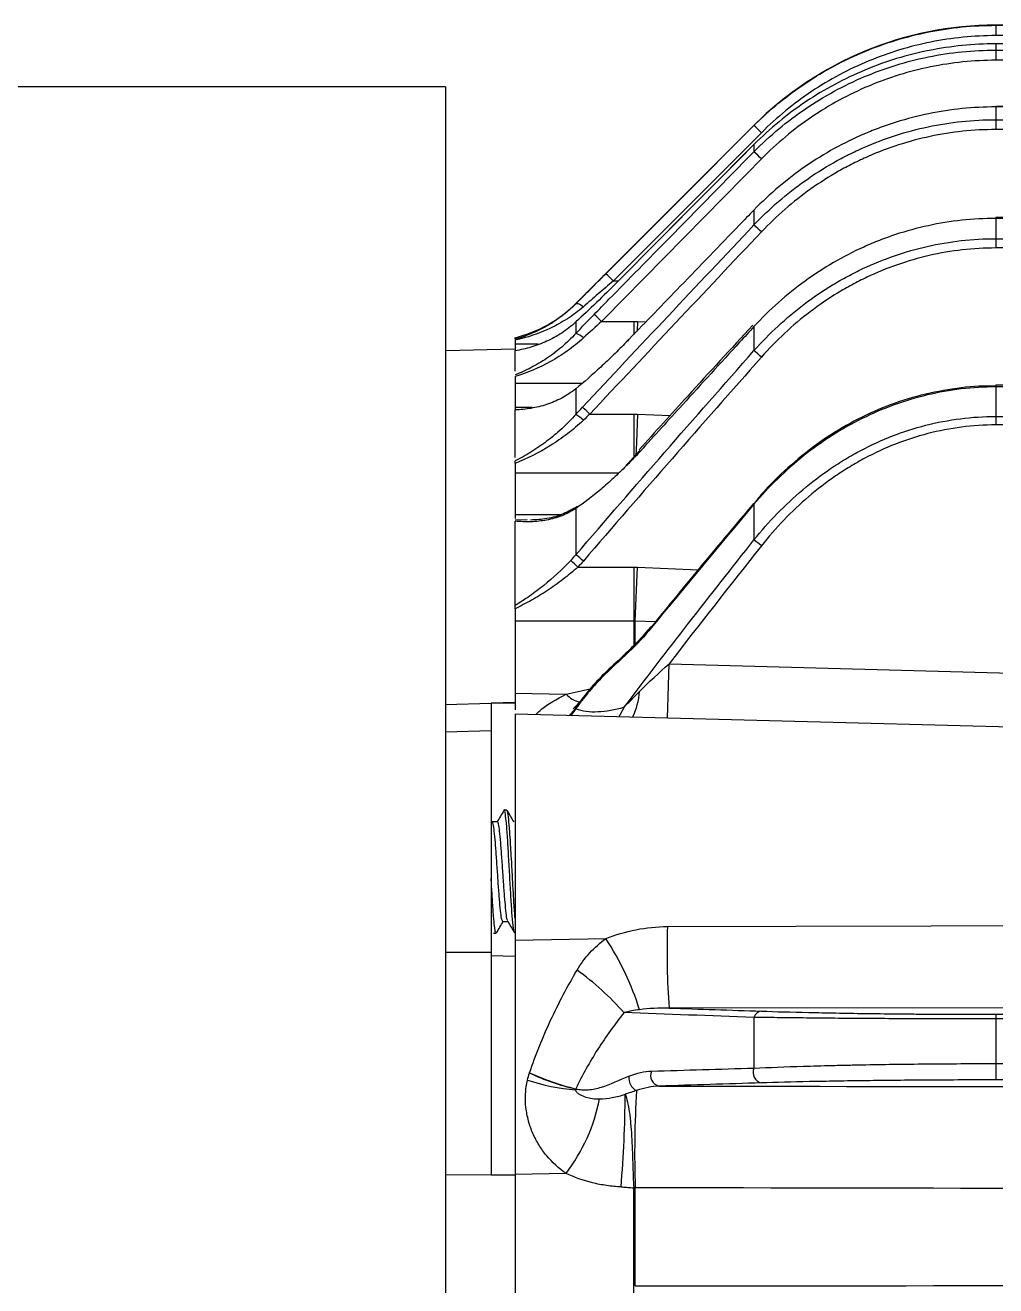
# Paper-space layout '_Top' of a CAD drawing. Header units: inches. Extents: x -10.2 to 13.8, y -10.2 to 6.6.
# Drawn here: x -7.277 to -4.438, y 2.943 to 6.63 of the extents above; entities that cross this region are included whole.
import ezdxf

# ---------------------------------------------------------------- set-up
doc = ezdxf.new("R2010")
doc.units = ezdxf.units.IN
doc.header["$MEASUREMENT"] = 0

psp = doc.layouts.new('_Top')

# ---------------------------------------------------------------- linework, layer by layer
at = {"color": 7, "linetype": 'Continuous', "lineweight": 25}
for p, q in [((4.4384, 6.63), (-4.4384, 6.63)), ((-4.4384, 6.63), (-4.4384, 6.5995)), ((-4.4384, 6.6297), (4.4384, 6.6297)), ((4.4384, 6.5995), (-4.4384, 6.5995)), ((4.4384, 6.5756), (-4.4384, 6.5756)), ((-4.4384, 6.5756), (-4.4384, 6.5274)), ((4.4384, 6.5754), (-4.4384, 6.5754)), ((-4.4384, 6.5572), (4.4384, 6.5572)), ((4.4384, 6.5274), (-4.4384, 6.5274)), ((-6.0475, 6.4497), (-8.36, 6.4497)), ((-6.0475, 6.4497), (-6.0475, -6.4497)), ((4.4384, 6.3922), (-4.4384, 6.3922)), ((-4.4384, 6.3922), (-4.4384, 6.3248)), ((4.4384, 6.391), (-4.4384, 6.391)), ((-4.4384, 6.3537), (4.4384, 6.3537)), ((-5.1455, 6.3371), (-5.6663, 5.8163)), ((-5.1236, 6.3156), (-5.5568, 5.8822)), ((4.4384, 6.3248), (-4.4384, 6.3248)), ((-5.1455, 6.2812), (-5.4249, 6.0002)), ((-5.1456, 6.2812), (-5.1455, 6.2811)), ((-5.1455, 6.2811), (-5.1455, 6.2599)), ((-5.1455, 6.0895), (-5.1455, 6.0457)), ((4.4384, 6.0675), (-4.4384, 6.0675)), ((-4.4384, 6.0675), (-4.4384, 5.9784)), ((4.4384, 6.0649), (-4.4384, 6.0649)), ((-5.4234, 6.0016), (-5.5446, 5.8796)), ((-4.4384, 6.0056), (4.4384, 6.0056)), ((4.4384, 5.9784), (-4.4384, 5.9784)), ((-5.6663, 5.762), (-5.6663, 5.7284)), ((-5.591, 5.7633), (-5.4972, 5.7633)), ((-5.844, 5.7116), (-5.844, 5.7161)), ((-5.1455, 5.7485), (-5.1455, 5.6782)), ((-5.844, 5.6826), (-6.0475, 5.6773)), ((-5.844, 5.7087), (-5.844, 5.6781)), ((-5.844, 5.6186), (-5.844, 5.678)), ((-5.5194, 5.7034), (-5.5191, 5.7028)), ((-5.511, 5.712), (-5.5106, 5.7115)), ((-5.844, 5.6021), (-5.844, 5.5064)), ((4.4384, 5.577), (-4.4384, 5.577)), ((-4.4384, 5.577), (-4.4384, 5.4608)), ((4.4384, 5.572), (-4.4384, 5.572)), ((-5.6663, 5.5668), (-5.6663, 5.4917)), ((-5.844, 5.3661), (-5.844, 5.5049)), ((-5.6253, 5.4925), (-5.4972, 5.4925)), ((-4.4384, 5.4857), (4.4384, 5.4857)), ((4.4384, 5.4608), (-4.4384, 5.4608)), ((-5.479, 5.386), (-5.5017, 5.3613)), ((-5.4787, 5.3857), (-5.4788, 5.3857)), ((-5.844, 5.3484), (-5.844, 5.1877)), ((-5.6663, 5.2167), (-5.6663, 5.0812)), ((-5.1415, 5.2355), (-5.146, 5.2299)), ((-5.1455, 5.2291), (-5.1455, 5.1244)), ((-5.844, 4.9329), (-5.844, 5.1794)), ((-5.6605, 5.0451), (-5.4972, 5.0451)), ((-5.4972, 5.0451), (-5.4972, 4.8178)), ((-5.4928, 4.8872), (-5.4862, 5.0449)), ((-5.844, 4.9235), (-5.844, 4.6278)), ((-5.4972, 4.8873), (-5.844, 4.8873)), ((-5.447, 4.8707), (-5.4629, 4.8525)), ((-5.3939, 4.762), (-4.237, 4.7307)), ((-6.0475, 4.6434), (-5.914, 4.6471)), ((-5.844, 4.6495), (-5.914, 4.6471)), ((-5.844, 4.6469), (-5.914, 4.6471)), ((-4.232, 4.5729), (-5.844, 4.6151)), ((-5.844, 4.6151), (-5.844, 3.9544)), ((-5.6663, 4.6314), (-5.6663, 4.6309)), ((-5.914, 4.5659), (-6.0475, 4.5624)), ((-5.914, 4.5659), (-5.914, 3.9189)), ((-5.8682, 4.3343), (-5.876, 4.3343)), ((-5.8953, 4.3004), (-5.9109, 4.3004)), ((-5.8799, 4.0081), (-5.8649, 4.0081)), ((-5.9073, 3.9743), (-5.8995, 3.9743)), ((-5.8448, 3.9743), (-5.844, 3.9743)), ((-5.844, 3.9544), (-5.579, 3.9585)), ((-6.0475, 3.9193), (-5.914, 3.9189)), ((-5.844, 3.9063), (-5.914, 3.9078)), ((-4.237, 3.7562), (-5.3939, 3.7554)), ((-5.1455, 3.7282), (-5.1455, 3.5798)), ((-4.4384, 3.7371), (-4.4384, 3.5452)), ((-4.4384, 3.7371), (4.4384, 3.7371)), ((4.4384, 3.7235), (-4.4384, 3.7235)), ((-4.4384, 3.593), (4.4384, 3.593)), ((4.4384, 3.5452), (-4.4384, 3.5452)), ((-5.6663, 3.5192), (-5.6663, 3.5184)), ((-5.914, 3.2674), (-6.0475, 3.2666)), ((-5.914, 3.2674), (-5.844, 3.2672)), ((-5.844, 3.2684), (-5.844, 2.8993)), ((-5.4972, 2.8511), (-5.4972, 3.2296)), ((-5.4928, 2.943), (-5.4928, 3.2296))]:
    psp.add_line(p, q, dxfattribs=at)
at = {"color": 8, "linetype": 'Continuous', "lineweight": 25}
for p, q in [((-5.1455, 6.3371), (-5.1455, 6.3367)), ((-5.5568, 5.8822), (-5.5421, 5.8822)), ((-5.6663, 5.8163), (-5.6663, 5.8154)), ((-5.4972, 5.7633), (-5.4972, 5.7246)), ((-5.4862, 5.7631), (-5.4872, 5.7351)), ((-5.4862, 5.7631), (-5.4617, 5.7622)), ((-5.7765, 5.6974), (-5.844, 5.6974)), ((-5.6488, 5.5823), (-5.844, 5.5823)), ((-5.844, 5.5128), (-5.7946, 5.5128)), ((-5.4972, 5.4925), (-5.4972, 5.3651)), ((-5.4862, 5.4923), (-5.3906, 5.4887)), ((-5.5411, 5.3203), (-5.844, 5.3203)), ((-5.844, 5.1989), (-5.7099, 5.1989)), ((-5.844, 5.1835), (-5.8087, 5.1847)), ((-5.4862, 5.0449), (-5.3088, 5.0375)), ((-5.4928, 4.8221), (-5.4928, 4.8872)), ((-5.4337, 4.8848), (-5.4928, 4.8872)), ((-5.3983, 4.6034), (-5.3939, 4.762)), ((-5.6951, 4.6735), (-5.6243, 4.6893))]:
    psp.add_line(p, q, dxfattribs=at)
at = {"color": 7, "linetype": 'Continuous', "lineweight": 25, "flags": 128}
for points in [[(-5.5787, 5.9033), (-5.5349, 5.9471), (-5.3596, 6.1225), (-5.1455, 6.3367)], [(-5.6663, 5.8154), (-5.6649, 5.8161), (-5.663, 5.8163), (-5.6607, 5.816), (-5.6579, 5.8151), (-5.6548, 5.8137), (-5.6515, 5.8117), (-5.648, 5.8093), (-5.6444, 5.8066)], [(-5.1464, 5.7496), (-5.1464, 5.7495), (-5.1455, 5.7485)], [(-5.5191, 5.3435), (-5.5194, 5.343), (-5.5191, 5.3412)], [(-5.844, 4.6759), (-5.7939, 4.6751), (-5.6951, 4.6735)], [(-5.3989, 3.9936), (-5.023, 3.9946), (-4.232, 3.9966)], [(-5.6951, 3.2719), (-5.7939, 3.2696), (-5.844, 3.2684)]]:
    psp.add_lwpolyline(points, dxfattribs=at)
at = {"color": 8, "linetype": 'Continuous', "lineweight": 25, "flags": 128}
for points in [[(-5.1455, 6.2811), (-5.1892, 6.2371), (-5.364, 6.0613), (-5.4234, 6.0016)], [(-5.4862, 5.4923), (-5.4872, 5.4646), (-5.4883, 5.4376), (-5.4893, 5.4118), (-5.4902, 5.3879), (-5.4908, 5.3715)], [(-5.4788, 5.3857), (-5.4787, 5.3856), (-5.4777, 5.3845)], [(-5.5096, 5.3531), (-5.5098, 5.3526), (-5.5094, 5.351)], [(-5.1473, 5.231), (-5.1471, 5.2306), (-5.1455, 5.2291)], [(-5.4469, 4.8705), (-5.4466, 4.8701), (-5.4449, 4.8685)], [(-5.5105, 4.8019), (-5.5108, 4.8017), (-5.5115, 4.7998), (-5.5112, 4.797)], [(-5.6672, 4.6318), (-5.6808, 4.6159), (-5.6856, 4.6109)], [(-5.6668, 4.6308), (-5.6798, 4.6144), (-5.683, 4.6109)], [(-5.6663, 4.6309), (-5.6793, 4.6144), (-5.6826, 4.6108)], [(-5.5256, 4.6351), (-5.5364, 4.6144), (-5.5412, 4.6071)]]:
    psp.add_lwpolyline(points, dxfattribs=at)
at = {"color": 7, "linetype": 'Continuous', "lineweight": 25}
for centre, radius, start, end in [((-4.4384, 5.63), 1, 90, 135), ((-5.4233, 6.0263), 0.4165, 43.9889, 48.1758), ((-5.4894, 5.8763), 0.5152, 44.7625, 48.1268), ((-5.5481, 5.5846), 0.6121, 46.0875, 48.8715), ((-5.8578, 5.5915), 0.4184, 43.9995, 48.1674), ((-5.935, 6.085), 0.38, 283.8555, 315), ((-5.9632, 5.3928), 0.5251, 44.8688, 48.1654), ((-5.6763, 5.6865), 0.043, 42.1752, 76.5959), ((-5.5925, 5.1356), 0.703, 48.1596, 50.515), ((-6.06, 5.0357), 0.6306, 46.4268, 49.1169), ((-5.7336, 5.3822), 0.1286, 46.044, 58.4264), ((-5.6549, 5.2128), 0.012, 124.9265, 161.1865), ((-5.6125, 4.4965), 0.7825, 51.332, 53.3595), ((-6.2069, 4.4806), 0.7856, 45.9319, 47.9976), ((-6.1223, 4.5139), 0.7279, 48.9593, 51.209), ((-5.675, 4.6122), 0.021, 65.613, 68.2412), ((-2.906, 3.9259), 2.4938, 178.4445, 183.922), ((-6.2527, 3.5119), 0.8083, 17.1761, 33.5427), ((-6.1471, 3.1932), 0.829, 41.4372, 54.2703), ((-5.1212, 3.7211), 0.0253, 95.3814, 163.6921), ((-5.1166, 3.5672), 0.0315, 156.4409, 257.1833), ((-5.6181, 4.121), 0.6067, 251.7756, 265.3609), ((-5.506, 4.1994), 0.6996, 244.9674, 256.7123), ((-5.505, 4.2024), 0.702, 244.9935, 256.7173), ((-5.4715, 3.5504), 0.0401, 171.7155, 244.386), ((-5.4161, 3.5579), 0.0316, 155.5428, 257.4691), ((-5.6325, 3.5034), 0.037, 156.0156, 159.6613), ((-9.2723, 3.5361), 3.7505, 355.3531, 359.497), ((-2.4532, 3.3296), 3.0413, 176.5195, 181.8841), ((-6.1114, 3.5897), 0.5238, 322.6434, 348.9833)]:
    psp.add_arc(centre, radius, start, end, dxfattribs=at)
at = {"color": 8, "linetype": 'Continuous', "lineweight": 25}
for centre, radius, start, end in [((-5.6304, 4.7365), 0.0903, 224.26, 253.9447), ((-5.6726, 4.6923), 0.1925, 333.3755, 356.664)]:
    psp.add_arc(centre, radius, start, end, dxfattribs=at)
at = {"color": 7, "linetype": 'Continuous', "lineweight": 25}
for points, knots in [([(-5.1455, 6.3367), (-5.0988, 6.3834), (-5.0484, 6.4247), (-4.9673, 6.479), (-4.9393, 6.4958), (-4.8815, 6.5267), (-4.8515, 6.5409), (-4.7608, 6.5785), (-4.6986, 6.5974), (-4.5705, 6.6231), (-4.5044, 6.6297), (-4.4384, 6.6297)], [0, 0, 0, 0, 0.25, 0.25, 0.375, 0.375, 0.5, 0.5, 0.75, 0.75, 1, 1, 1, 1]), ([(-4.4384, 6.5754), (-4.5044, 6.5754), (-4.5694, 6.5689), (-4.6652, 6.5497), (-4.6969, 6.5418), (-4.7597, 6.5227), (-4.7909, 6.5115), (-4.8816, 6.4737), (-4.939, 6.4429), (-5.0475, 6.3701), (-5.0989, 6.3279), (-5.1455, 6.2811)], [0, 0, 0, 0, 0.25, 0.25, 0.375, 0.375, 0.5, 0.5, 0.75, 0.75, 1, 1, 1, 1]), ([(-4.4384, 6.5995), (-4.4704, 6.5995), (-4.5023, 6.5979), (-4.5659, 6.5916), (-4.5974, 6.5869), (-4.6904, 6.5683), (-4.7508, 6.5499), (-4.8387, 6.5135), (-4.8677, 6.4997), (-4.9237, 6.4697), (-4.9508, 6.4535), (-5.0295, 6.4009), (-5.0784, 6.3608), (-5.1236, 6.3156)], [0, 0, 0, 0, 0.125, 0.125, 0.25, 0.25, 0.5, 0.5, 0.625, 0.625, 0.75, 0.75, 1, 1, 1, 1]), ([(-5.1455, 6.2599), (-5.0991, 6.3071), (-5.0488, 6.3489), (-4.9679, 6.4039), (-4.9399, 6.421), (-4.8822, 6.4524), (-4.8523, 6.4669), (-4.7615, 6.5051), (-4.6992, 6.5244), (-4.5709, 6.5505), (-4.5046, 6.5572), (-4.4384, 6.5572)], [0, 0, 0, 0, 0.25, 0.25, 0.375, 0.375, 0.5, 0.5, 0.75, 0.75, 1, 1, 1, 1]), ([(-4.4384, 6.5274), (-4.4705, 6.5274), (-4.5024, 6.5258), (-4.5662, 6.5193), (-4.5978, 6.5145), (-4.6911, 6.4955), (-4.7515, 6.4768), (-4.8394, 6.4397), (-4.8684, 6.4258), (-4.9244, 6.3953), (-4.9515, 6.3787), (-5.0299, 6.3254), (-5.0786, 6.2848), (-5.1236, 6.2391)], [0, 0, 0, 0, 0.125, 0.125, 0.25, 0.25, 0.5, 0.5, 0.625, 0.625, 0.75, 0.75, 1, 1, 1, 1]), ([(-4.4384, 6.391), (-4.5047, 6.391), (-4.5699, 6.3843), (-4.6661, 6.3646), (-4.6979, 6.3564), (-4.7451, 6.3416), (-4.7608, 6.3363), (-4.7918, 6.3248), (-4.8072, 6.3187), (-4.8827, 6.2864), (-4.94, 6.2548), (-5.0212, 6.1989), (-5.0476, 6.1788), (-5.0982, 6.136), (-5.1224, 6.1133), (-5.1455, 6.0895)], [0, 0, 0, 0, 0.25, 0.25, 0.375, 0.375, 0.4375, 0.4375, 0.5, 0.5, 0.75, 0.75, 0.875, 0.875, 1, 1, 1, 1]), ([(-5.1455, 6.0457), (-5.0997, 6.094), (-5.0499, 6.1371), (-4.9694, 6.194), (-4.9416, 6.2116), (-4.8984, 6.2361), (-4.8836, 6.244), (-4.8539, 6.2589), (-4.839, 6.2659), (-4.7634, 6.2991), (-4.7009, 6.3192), (-4.6041, 6.3397), (-4.5712, 6.3449), (-4.505, 6.3519), (-4.4717, 6.3537), (-4.4384, 6.3537)], [0, 0, 0, 0, 0.25, 0.25, 0.375, 0.375, 0.4375, 0.4375, 0.5, 0.5, 0.75, 0.75, 0.875, 0.875, 1, 1, 1, 1]), ([(-4.4384, 6.3248), (-4.4707, 6.3248), (-4.5029, 6.3231), (-4.5671, 6.3163), (-4.599, 6.3112), (-4.6928, 6.2913), (-4.7534, 6.2717), (-4.8266, 6.2395), (-4.8411, 6.2327), (-4.8699, 6.2182), (-4.8842, 6.2106), (-4.9261, 6.1868), (-4.953, 6.1696), (-5.031, 6.1143), (-5.0792, 6.0725), (-5.1236, 6.0256)], [0, 0, 0, 0, 0.125, 0.125, 0.25, 0.25, 0.5, 0.5, 0.5625, 0.5625, 0.625, 0.625, 0.75, 0.75, 1, 1, 1, 1]), ([(-5.613, 5.784), (-5.5985, 5.7988), (-5.584, 5.8135), (-5.5695, 5.8283), (-5.5117, 5.8873), (-5.4538, 5.9463), (-5.3958, 6.0052), (-5.3124, 6.0902), (-5.229, 6.1751), (-5.1455, 6.2599)], [0, 0, 0, 0, 0.0015748, 0.0015748, 0.0015748, 0.007874, 0.007874, 0.007874, 0.01694689, 0.01694689, 0.01694689, 0.01694689]), ([(-5.1455, 6.0895), (-5.1599, 6.0747), (-5.1742, 6.0598), (-5.1886, 6.045), (-5.2461, 5.9856), (-5.3035, 5.9261), (-5.3609, 5.8667), (-5.4109, 5.815), (-5.4608, 5.7632), (-5.5106, 5.7115)], [0, 0, 0, 0, 0.0015748, 0.0015748, 0.0015748, 0.007874, 0.007874, 0.007874, 0.01335208, 0.01335208, 0.01335208, 0.01335208]), ([(-4.4384, 6.0649), (-4.5054, 6.0649), (-4.5711, 6.0577), (-4.6679, 6.0367), (-4.6999, 6.028), (-4.7474, 6.0123), (-4.7632, 6.0066), (-4.7943, 5.9945), (-4.8096, 5.9881), (-4.8851, 5.954), (-4.9421, 5.9208), (-5.0229, 5.8621), (-5.049, 5.8411), (-5.099, 5.7966), (-5.1228, 5.7731), (-5.1455, 5.7485)], [0, 0, 0, 0, 0.25, 0.25, 0.375, 0.375, 0.4375, 0.4375, 0.5, 0.5, 0.75, 0.75, 0.875, 0.875, 1, 1, 1, 1]), ([(-5.1455, 5.6782), (-5.1007, 5.7286), (-5.0518, 5.7739), (-4.9722, 5.8342), (-4.9446, 5.853), (-4.9015, 5.8791), (-4.8869, 5.8875), (-4.8572, 5.9034), (-4.8423, 5.9109), (-4.7668, 5.9464), (-4.704, 5.9682), (-4.6062, 5.9905), (-4.5729, 5.9962), (-4.5059, 6.0037), (-4.4721, 6.0056), (-4.4384, 6.0056)], [0, 0, 0, 0, 0.25, 0.25, 0.375, 0.375, 0.4375, 0.4375, 0.5, 0.5, 0.75, 0.75, 0.875, 0.875, 1, 1, 1, 1]), ([(-4.4384, 5.9784), (-4.4711, 5.9784), (-4.5038, 5.9765), (-4.5687, 5.9692), (-4.6011, 5.9636), (-4.696, 5.9419), (-4.7568, 5.9206), (-4.83, 5.886), (-4.8445, 5.8787), (-4.8732, 5.8632), (-4.8874, 5.855), (-4.9291, 5.8295), (-4.9558, 5.8112), (-5.0329, 5.7525), (-5.0802, 5.7084), (-5.1236, 5.6594)], [0, 0, 0, 0, 0.125, 0.125, 0.25, 0.25, 0.5, 0.5, 0.5625, 0.5625, 0.625, 0.625, 0.75, 0.75, 1, 1, 1, 1]), ([(-5.6663, 5.8154), (-5.6521, 5.8297), (-5.6377, 5.8441), (-5.6085, 5.8734), (-5.5937, 5.8883), (-5.5787, 5.9033)], [0, 0, 0, 0, 0.5, 0.5, 1, 1, 1, 1]), ([(-5.5446, 5.8796), (-5.5653, 5.8588), (-5.586, 5.8383), (-5.6267, 5.799), (-5.6467, 5.7801), (-5.6663, 5.762)], [0, 0, 0, 0, 0.5, 0.5, 1, 1, 1, 1]), ([(-5.5568, 5.8822), (-5.5717, 5.8693), (-5.5865, 5.8566), (-5.6157, 5.8314), (-5.6301, 5.8189), (-5.6444, 5.8066)], [0, 0, 0, 0, 0.5, 0.5, 1, 1, 1, 1]), ([(-5.6663, 5.8154), (-5.6798, 5.8018), (-5.6936, 5.7897), (-5.7222, 5.768), (-5.7369, 5.7584), (-5.767, 5.7413), (-5.7823, 5.7339), (-5.813, 5.7212), (-5.8284, 5.716), (-5.844, 5.7116)], [0, 0, 0, 0, 0.25, 0.25, 0.5, 0.5, 0.75, 0.75, 1, 1, 1, 1]), ([(-5.6444, 5.8066), (-5.6595, 5.7934), (-5.6752, 5.7818), (-5.7074, 5.7611), (-5.7239, 5.752), (-5.7747, 5.7278), (-5.8091, 5.7164), (-5.844, 5.7087)], [0, 0, 0, 0, 0.25, 0.25, 0.5, 0.5, 1, 1, 1, 1]), ([(-5.6663, 5.762), (-5.6798, 5.7497), (-5.6936, 5.739), (-5.7222, 5.7203), (-5.7369, 5.7123), (-5.767, 5.6986), (-5.7823, 5.6929), (-5.813, 5.6839), (-5.8284, 5.6804), (-5.844, 5.678)], [0, 0, 0, 0, 0.25, 0.25, 0.5, 0.5, 0.75, 0.75, 1, 1, 1, 1]), ([(-5.1492, 5.7522), (-5.2128, 5.6835), (-5.3243, 5.5629), (-5.4341, 5.4406), (-5.4814, 5.3881)], [0, 0, 0, 0, 0.5698278, 1, 1, 1, 1]), ([(-5.6663, 5.7284), (-5.6798, 5.7139), (-5.6936, 5.7007), (-5.7222, 5.6765), (-5.7369, 5.6655), (-5.767, 5.6454), (-5.7823, 5.6363), (-5.813, 5.6204), (-5.8284, 5.6134), (-5.844, 5.6073)], [0, 0, 0, 0, 0.25, 0.25, 0.5, 0.5, 0.75, 0.75, 1, 1, 1, 1]), ([(-5.6444, 5.7154), (-5.6595, 5.7015), (-5.6752, 5.6889), (-5.7074, 5.6659), (-5.7239, 5.6556), (-5.7747, 5.6274), (-5.8091, 5.613), (-5.844, 5.6021)], [0, 0, 0, 0, 0.25, 0.25, 0.5, 0.5, 1, 1, 1, 1]), ([(-5.1455, 5.7485), (-5.1595, 5.7333), (-5.1734, 5.7181), (-5.1874, 5.7028), (-5.2432, 5.6419), (-5.299, 5.5809), (-5.3547, 5.5198), (-5.3957, 5.4748), (-5.4368, 5.4297), (-5.4777, 5.3845)], [0, 0, 0, 0, 0.0015748, 0.0015748, 0.0015748, 0.00787401, 0.00787401, 0.00787401, 0.0125202, 0.0125202, 0.0125202, 0.0125202]), ([(-5.5191, 5.7028), (-5.5314, 5.6901), (-5.5439, 5.6777), (-5.5688, 5.6534), (-5.5813, 5.6415), (-5.6184, 5.6073), (-5.6426, 5.5861), (-5.6663, 5.5668)], [0, 0, 0, 0, 0.25, 0.25, 0.5, 0.5, 1, 1, 1, 1]), ([(-5.511, 5.712), (-5.513, 5.71), (-5.5157, 5.7071), (-5.5185, 5.7043), (-5.5194, 5.7035)], [0, 0, 0, 0, 0.700687, 1, 1, 1, 1]), ([(-4.4384, 5.572), (-4.5065, 5.572), (-4.5733, 5.564), (-4.6715, 5.5407), (-4.7039, 5.531), (-4.7679, 5.5078), (-4.7989, 5.4944), (-4.8593, 5.4646), (-4.8885, 5.448), (-4.9453, 5.4119), (-4.9729, 5.3922), (-5.0262, 5.3498), (-5.0517, 5.3273), (-5.1004, 5.2799), (-5.1235, 5.2551), (-5.1455, 5.2291)], [0, 0, 0, 0, 0.25, 0.25, 0.375, 0.375, 0.5, 0.5, 0.625, 0.625, 0.75, 0.75, 0.875, 0.875, 1, 1, 1, 1]), ([(-4.4384, 5.5739), (-4.4505, 5.5742), (-4.4974, 5.5755), (-4.5793, 5.5651), (-4.6824, 5.5428), (-4.7823, 5.5076), (-4.8767, 5.4612), (-4.9653, 5.4039), (-5.048, 5.3358), (-5.1072, 5.2789), (-5.1358, 5.2427), (-5.1415, 5.2355)], [0, 0, 0, 0, 0.044776, 0.174607, 0.305562, 0.436804, 0.567368, 0.695861, 0.828491, 0.965594, 1, 1, 1, 1]), ([(-5.6663, 5.5668), (-5.6798, 5.556), (-5.6936, 5.547), (-5.7222, 5.5318), (-5.7369, 5.5256), (-5.767, 5.5157), (-5.7823, 5.512), (-5.813, 5.5068), (-5.8284, 5.5053), (-5.844, 5.5049)], [0, 0, 0, 0, 0.25, 0.25, 0.5, 0.5, 0.75, 0.75, 1, 1, 1, 1]), ([(-5.6663, 5.4917), (-5.6798, 5.4767), (-5.6936, 5.4627), (-5.7222, 5.4365), (-5.7369, 5.4243), (-5.767, 5.4016), (-5.7823, 5.3911), (-5.813, 5.3721), (-5.8284, 5.3635), (-5.844, 5.3558)], [0, 0, 0, 0, 0.25, 0.25, 0.5, 0.5, 0.75, 0.75, 1, 1, 1, 1]), ([(-5.6444, 5.4747), (-5.6595, 5.4603), (-5.6752, 5.447), (-5.7074, 5.4224), (-5.7239, 5.411), (-5.7747, 5.3794), (-5.8091, 5.3622), (-5.844, 5.3484)], [0, 0, 0, 0, 0.25, 0.25, 0.5, 0.5, 1, 1, 1, 1]), ([(-5.1455, 5.1244), (-5.1024, 5.1782), (-5.055, 5.2273), (-4.977, 5.2933), (-4.9498, 5.314), (-4.9071, 5.343), (-4.8925, 5.3523), (-4.8631, 5.37), (-4.8482, 5.3784), (-4.7729, 5.4181), (-4.7096, 5.4428), (-4.61, 5.4683), (-4.5759, 5.4748), (-4.5074, 5.4835), (-4.473, 5.4857), (-4.4384, 5.4857)], [0, 0, 0, 0, 0.25, 0.25, 0.375, 0.375, 0.4375, 0.4375, 0.5, 0.5, 0.75, 0.75, 0.875, 0.875, 1, 1, 1, 1]), ([(-4.4384, 5.4608), (-4.472, 5.4608), (-4.5054, 5.4587), (-4.5717, 5.4502), (-4.6048, 5.4438), (-4.7016, 5.4188), (-4.7629, 5.3946), (-4.836, 5.3557), (-4.8504, 5.3475), (-4.8789, 5.3301), (-4.893, 5.321), (-4.9343, 5.2927), (-4.9607, 5.2724), (-5.0362, 5.2079), (-5.082, 5.1599), (-5.1236, 5.1075)], [0, 0, 0, 0, 0.125, 0.125, 0.25, 0.25, 0.5, 0.5, 0.5625, 0.5625, 0.625, 0.625, 0.75, 0.75, 1, 1, 1, 1]), ([(-5.5096, 5.353), (-5.511, 5.3516), (-5.5142, 5.3484), (-5.5173, 5.3453), (-5.5191, 5.3435)], [0, 0, 0, 0, 0.4372365, 1, 1, 1, 1]), ([(-5.5017, 5.3613), (-5.5022, 5.3607), (-5.5048, 5.3578), (-5.5076, 5.3553), (-5.5097, 5.3533)], [0, 0, 0, 0, 0.208455, 1, 1, 1, 1]), ([(-5.5191, 5.3412), (-5.5314, 5.3288), (-5.5439, 5.3169), (-5.5688, 5.2939), (-5.5813, 5.2828), (-5.6184, 5.2515), (-5.6426, 5.2328), (-5.6663, 5.2167)], [0, 0, 0, 0, 0.25, 0.25, 0.5, 0.5, 1, 1, 1, 1]), ([(-5.6663, 5.2167), (-5.6798, 5.2078), (-5.6936, 5.2008), (-5.7222, 5.1896), (-5.7369, 5.1855), (-5.767, 5.1798), (-5.7823, 5.1782), (-5.813, 5.1772), (-5.8284, 5.1778), (-5.844, 5.1794)], [0, 0, 0, 0, 0.25, 0.25, 0.5, 0.5, 0.75, 0.75, 1, 1, 1, 1]), ([(-5.6618, 5.2227), (-5.6752, 5.2149), (-5.7034, 5.1984), (-5.7497, 5.1854), (-5.7831, 5.1836), (-5.7993, 5.1827)], [0, 0, 0, 0, 0.317206, 0.66968, 1, 1, 1, 1]), ([(-5.147, 5.2307), (-5.197, 5.1714), (-5.2978, 5.052), (-5.3964, 4.9308), (-5.446, 4.8698)], [0, 0, 0, 0, 0.49676, 1, 1, 1, 1]), ([(-5.6812, 5.0644), (-5.7064, 5.0376), (-5.7328, 5.0135), (-5.7738, 4.9805), (-5.7878, 4.97), (-5.8158, 4.9505), (-5.8299, 4.9414), (-5.844, 4.9329)], [0, 0, 0, 0, 0.5, 0.5, 0.75, 0.75, 1, 1, 1, 1]), ([(-5.6605, 5.0451), (-5.6748, 5.0323), (-5.6893, 5.0203), (-5.719, 4.9976), (-5.7342, 4.9868), (-5.7651, 4.9665), (-5.7808, 4.9569), (-5.8123, 4.9392), (-5.8281, 4.931), (-5.844, 4.9235)], [0, 0, 0, 0, 0.25, 0.25, 0.5, 0.5, 0.75, 0.75, 1, 1, 1, 1]), ([(-5.4629, 4.8525), (-5.4688, 4.8456), (-5.4841, 4.8275), (-5.5007, 4.8119), (-5.5109, 4.8022)], [0, 0, 0, 0, 0.383914, 1, 1, 1, 1]), ([(-5.5112, 4.797), (-5.5382, 4.771), (-5.5658, 4.7471), (-5.6058, 4.7062), (-5.6187, 4.6919), (-5.6432, 4.6624), (-5.655, 4.6471), (-5.6663, 4.6314)], [0, 0, 0, 0, 0.5, 0.5, 0.75, 0.75, 1, 1, 1, 1]), ([(-5.5109, 4.8021), (-5.517, 4.7961), (-5.5411, 4.7726), (-5.5803, 4.7377), (-5.6238, 4.6916), (-5.6467, 4.6617), (-5.657, 4.6483)], [0, 0, 0, 0, 0.123557, 0.48048, 0.766805, 1, 1, 1, 1]), ([(-5.914, 4.6471), (-5.914, 4.6239), (-5.914, 4.591), (-5.914, 4.5716), (-5.914, 4.5659)], [0, 0, 0, 0, 0.705719, 1, 1, 1, 1]), ([(-5.6561, 4.651), (-5.6585, 4.6476), (-5.6645, 4.6393), (-5.672, 4.6325), (-5.6753, 4.63), (-5.6746, 4.6305), (-5.6746, 4.6305)], [0, 0, 0, 0, 0.262627, 0.655789, 0.953367, 1, 1, 1, 1]), ([(-5.5256, 4.6351), (-5.5182, 4.6428), (-5.5107, 4.6505), (-5.4957, 4.6658), (-5.4881, 4.6735), (-5.4805, 4.6811)], [0, 0, 0, 0, 0.5, 0.5, 1, 1, 1, 1]), ([(-5.6672, 4.6318), (-5.6672, 4.6316), (-5.6672, 4.6314), (-5.6672, 4.6312), (-5.6672, 4.631), (-5.6671, 4.6309), (-5.6669, 4.6308), (-5.6669, 4.6308), (-5.6668, 4.6308), (-5.6668, 4.6308)], [0, 0, 0, 0, 0.00002793779, 0.00002793779, 0.00002793779, 0.00005642103, 0.00005642103, 0.00005642103, 0.00006631819, 0.00006631819, 0.00006631819, 0.00006631819]), ([(-5.6663, 4.6309), (-5.657, 4.6273), (-5.6469, 4.6249), (-5.6254, 4.6222), (-5.614, 4.6218), (-5.5785, 4.6233), (-5.5528, 4.6278), (-5.5256, 4.6351)], [0, 0, 0, 0, 0.25, 0.25, 0.5, 0.5, 1, 1, 1, 1]), ([(-5.877, 4.3334), (-5.8803, 4.3277), (-5.8868, 4.3164), (-5.8934, 4.3051), (-5.8967, 4.2994)], [0, 0, 0, 0, 0.500192, 1, 1, 1, 1]), ([(-5.8457, 3.9762), (-5.846, 3.9763), (-5.8473, 3.9769), (-5.8499, 3.9948), (-5.8531, 4.0325), (-5.8567, 4.0852), (-5.8598, 4.1454), (-5.8634, 4.2067), (-5.8666, 4.2619), (-5.87, 4.3055), (-5.8735, 4.3298), (-5.8756, 4.3385), (-5.8769, 4.3331), (-5.877, 4.3327)], [0, 0, 0, 0, 0.02458, 0.132008, 0.239452, 0.346879, 0.454331, 0.561757, 0.669205, 0.776633, 0.884063, 0.991505, 1, 1, 1, 1]), ([(-5.844, 4.0177), (-5.8443, 4.021), (-5.8456, 4.0375), (-5.848, 4.0724), (-5.8511, 4.1263), (-5.8537, 4.1757), (-5.8559, 4.2131), (-5.8578, 4.2432), (-5.8598, 4.2762), (-5.8627, 4.3092), (-5.8656, 4.3308), (-5.8674, 4.3327), (-5.8682, 4.3336)], [0, 0, 0, 0, 0.0334793, 0.1696121, 0.2850522, 0.4184107, 0.5030965, 0.5489043, 0.6449366, 0.7732466, 0.8950699, 1, 1, 1, 1]), ([(-5.8476, 4.2995), (-5.8508, 4.3052), (-5.8574, 4.3165), (-5.864, 4.3279), (-5.8673, 4.3335)], [0, 0, 0, 0, 0.499761, 1, 1, 1, 1]), ([(-5.8799, 4.0087), (-5.8809, 4.0096), (-5.8829, 4.0115), (-5.886, 4.0322), (-5.8891, 4.0645), (-5.8924, 4.106), (-5.8954, 4.1525), (-5.8987, 4.199), (-5.9018, 4.2412), (-5.9049, 4.2743), (-5.9081, 4.2959), (-5.91, 4.2985), (-5.9109, 4.2998)], [0, 0, 0, 0, 0.092916, 0.194561, 0.296176, 0.399036, 0.499716, 0.602642, 0.704066, 0.805906, 0.90867, 1, 1, 1, 1]), ([(-5.8654, 4.0109), (-5.866, 4.0115), (-5.8677, 4.0134), (-5.8703, 4.0324), (-5.8734, 4.0644), (-5.8768, 4.106), (-5.8797, 4.1525), (-5.883, 4.199), (-5.8861, 4.2412), (-5.8893, 4.2743), (-5.8925, 4.2959), (-5.8944, 4.2986), (-5.8953, 4.2998)], [0, 0, 0, 0, 0.057564, 0.163112, 0.268629, 0.375438, 0.479984, 0.586863, 0.692181, 0.797932, 0.904643, 1, 1, 1, 1]), ([(-5.8995, 3.9755), (-5.9, 3.9755), (-5.9016, 3.9754), (-5.9043, 3.9919), (-5.9072, 4.0242), (-5.9101, 4.066), (-5.9124, 4.1057), (-5.9137, 4.1282), (-5.914, 4.1347)], [0, 0, 0, 0, 0.11085, 0.337511, 0.521921, 0.739566, 0.925584, 1, 1, 1, 1]), ([(-5.8984, 3.9752), (-5.8951, 3.9809), (-5.8886, 3.9922), (-5.882, 4.0035), (-5.8787, 4.0091)], [0, 0, 0, 0, 0.500101, 1, 1, 1, 1]), ([(-5.8655, 4.0091), (-5.8622, 4.0034), (-5.8556, 3.9921), (-5.849, 3.9807), (-5.8457, 3.975)], [0, 0, 0, 0, 0.499755, 1, 1, 1, 1]), ([(-5.579, 3.9585), (-5.5505, 3.9701), (-5.521, 3.9787), (-5.4604, 3.9905), (-5.4298, 3.9935), (-5.3989, 3.9936)], [0, 0, 0, 0, 0.5, 0.5, 1, 1, 1, 1]), ([(-5.844, 3.9544), (-5.844, 3.8976), (-5.844, 3.8394), (-5.844, 3.7652), (-5.844, 3.7503), (-5.844, 3.7203), (-5.844, 3.7051), (-5.844, 3.6599), (-5.844, 3.6301), (-5.844, 3.571), (-5.844, 3.5417), (-5.844, 3.4983), (-5.844, 3.4838), (-5.844, 3.4551), (-5.844, 3.4409), (-5.844, 3.3708), (-5.844, 3.318), (-5.844, 3.2684)], [0, 0, 0, 0, 0.25, 0.25, 0.3125, 0.3125, 0.375, 0.375, 0.5, 0.5, 0.625, 0.625, 0.6875, 0.6875, 0.75, 0.75, 1, 1, 1, 1]), ([(-5.6629, 3.8662), (-5.6523, 3.8844), (-5.6397, 3.9012), (-5.6115, 3.9321), (-5.5959, 3.9461), (-5.579, 3.9585)], [0, 0, 0, 0, 0.5, 0.5, 1, 1, 1, 1]), ([(-5.914, 3.9189), (-5.914, 3.8641), (-5.914, 3.8084), (-5.914, 3.7236), (-5.914, 3.6951), (-5.914, 3.6377), (-5.914, 3.6094), (-5.914, 3.5535), (-5.914, 3.5258), (-5.914, 3.4712), (-5.914, 3.4442), (-5.914, 3.3644), (-5.914, 3.3144), (-5.914, 3.2674)], [0, 0, 0, 0, 0.25, 0.25, 0.375, 0.375, 0.5, 0.5, 0.625, 0.625, 0.75, 0.75, 1, 1, 1, 1]), ([(-5.8018, 3.5662), (-5.7842, 3.6185), (-5.7634, 3.6696), (-5.7285, 3.7446), (-5.7162, 3.7693), (-5.6904, 3.8183), (-5.6769, 3.8425), (-5.6629, 3.8662)], [0, 0, 0, 0, 0.5, 0.5, 0.75, 0.75, 1, 1, 1, 1]), ([(-5.5256, 3.7419), (-5.5529, 3.7076), (-5.5785, 3.672), (-5.614, 3.6165), (-5.6254, 3.5976), (-5.6469, 3.5589), (-5.657, 3.5391), (-5.6663, 3.5192)], [0, 0, 0, 0, 0.5, 0.5, 0.75, 0.75, 1, 1, 1, 1]), ([(-5.4805, 3.7506), (-5.4881, 3.7496), (-5.4957, 3.7485), (-5.5107, 3.7457), (-5.5182, 3.7441), (-5.5256, 3.7419)], [0, 0, 0, 0, 0.5, 0.5, 1, 1, 1, 1]), ([(-4.4384, 3.7235), (-4.5074, 3.7235), (-4.5749, 3.7236), (-4.6575, 3.7239), (-4.6739, 3.7239), (-4.7066, 3.7241), (-4.7229, 3.7241), (-4.771, 3.7244), (-4.8021, 3.7246), (-4.8624, 3.725), (-4.8916, 3.7252), (-4.9482, 3.7257), (-4.9757, 3.726), (-5.0283, 3.7266), (-5.0535, 3.7269), (-5.1013, 3.7275), (-5.124, 3.7279), (-5.1455, 3.7282)], [0, 0, 0, 0, 0.25, 0.25, 0.3125, 0.3125, 0.375, 0.375, 0.5, 0.5, 0.625, 0.625, 0.75, 0.75, 0.875, 0.875, 1, 1, 1, 1]), ([(-5.1236, 3.7463), (-5.082, 3.7449), (-5.0361, 3.7437), (-4.9599, 3.742), (-4.9333, 3.7414), (-4.8784, 3.7405), (-4.8501, 3.74), (-4.7917, 3.7392), (-4.7615, 3.7388), (-4.7148, 3.7383), (-4.699, 3.7382), (-4.6673, 3.7379), (-4.6513, 3.7378), (-4.5711, 3.7373), (-4.5055, 3.7371), (-4.4384, 3.7371)], [0, 0, 0, 0, 0.25, 0.25, 0.375, 0.375, 0.5, 0.5, 0.625, 0.625, 0.6875, 0.6875, 0.75, 0.75, 1, 1, 1, 1]), ([(-5.1455, 3.5798), (-5.1015, 3.5818), (-5.0533, 3.5836), (-4.9744, 3.5861), (-4.947, 3.5868), (-4.9041, 3.5879), (-4.8895, 3.5882), (-4.8599, 3.5889), (-4.845, 3.5892), (-4.7696, 3.5906), (-4.7066, 3.5915), (-4.608, 3.5924), (-4.5743, 3.5926), (-4.5065, 3.5929), (-4.4725, 3.593), (-4.4384, 3.593)], [0, 0, 0, 0, 0.25, 0.25, 0.375, 0.375, 0.4375, 0.4375, 0.5, 0.5, 0.75, 0.75, 0.875, 0.875, 1, 1, 1, 1]), ([(-5.6951, 3.2719), (-5.7167, 3.2866), (-5.7355, 3.3038), (-5.7599, 3.3332), (-5.7674, 3.3436), (-5.7809, 3.3654), (-5.7868, 3.3767), (-5.7971, 3.4003), (-5.8015, 3.4127), (-5.8083, 3.438), (-5.8108, 3.4509), (-5.8138, 3.4774), (-5.8142, 3.4909), (-5.8128, 3.5178), (-5.811, 3.5313), (-5.8079, 3.5447)], [0, 0, 0, 0, 0.25, 0.25, 0.375, 0.375, 0.5, 0.5, 0.625, 0.625, 0.75, 0.75, 0.875, 0.875, 1, 1, 1, 1]), ([(-5.6663, 3.5184), (-5.6605, 3.5175), (-5.6547, 3.5168), (-5.6426, 3.5161), (-5.6364, 3.5161), (-5.6177, 3.5174), (-5.6048, 3.52), (-5.5654, 3.532), (-5.538, 3.5459), (-5.5112, 3.5562)], [0, 0, 0, 0, 0.125, 0.125, 0.25, 0.25, 0.5, 0.5, 1, 1, 1, 1]), ([(-4.4384, 3.5452), (-4.4715, 3.5452), (-4.5045, 3.5451), (-4.5701, 3.5449), (-4.6028, 3.5448), (-4.6985, 3.5442), (-4.7596, 3.5436), (-4.8327, 3.5426), (-4.8472, 3.5424), (-4.8758, 3.542), (-4.89, 3.5418), (-4.9315, 3.5411), (-4.9581, 3.5406), (-5.0345, 3.539), (-5.0811, 3.5378), (-5.1236, 3.5364)], [0, 0, 0, 0, 0.125, 0.125, 0.25, 0.25, 0.5, 0.5, 0.5625, 0.5625, 0.625, 0.625, 0.75, 0.75, 1, 1, 1, 1]), ([(-5.6668, 3.5185), (-5.6669, 3.5183), (-5.667, 3.518), (-5.6671, 3.5178), (-5.6672, 3.5174), (-5.6672, 3.5171), (-5.6672, 3.5168), (-5.6672, 3.5166), (-5.6672, 3.5164), (-5.6672, 3.5163)], [0, 0, 0, 0, 0.00002203897, 0.00002203897, 0.00002203897, 0.00004890521, 0.00004890521, 0.00004890521, 0.00006610353, 0.00006610353, 0.00006610353, 0.00006610353]), ([(-5.6672, 3.5163), (-5.6672, 3.5152), (-5.667, 3.5144), (-5.6663, 3.5127), (-5.6659, 3.512), (-5.6645, 3.51), (-5.6634, 3.5089), (-5.66, 3.5057), (-5.6574, 3.504), (-5.6493, 3.4993), (-5.6434, 3.4969), (-5.6249, 3.4912), (-5.6116, 3.4895), (-5.5973, 3.4896)], [0, 0, 0, 0, 0.03125, 0.03125, 0.0625, 0.0625, 0.125, 0.125, 0.25, 0.25, 0.5, 0.5, 1, 1, 1, 1]), ([(-5.5973, 3.4896), (-5.5852, 3.4897), (-5.5727, 3.491), (-5.5473, 3.4958), (-5.5345, 3.4993), (-5.522, 3.5032)], [0, 0, 0, 0, 0.5, 0.5, 1, 1, 1, 1]), ([(-5.522, 3.5032), (-5.5196, 3.4968), (-5.5174, 3.4892), (-5.5134, 3.4718), (-5.5116, 3.4622), (-5.5093, 3.4466), (-5.5086, 3.4411), (-5.5073, 3.4298), (-5.5067, 3.424), (-5.5051, 3.4061), (-5.5042, 3.3937), (-5.5027, 3.3681), (-5.5021, 3.3548), (-5.501, 3.3285), (-5.5006, 3.3154), (-5.4994, 3.2766), (-5.4986, 3.2513), (-5.4972, 3.2296)], [0, 0, 0, 0, 0.125, 0.125, 0.25, 0.25, 0.3125, 0.3125, 0.375, 0.375, 0.5, 0.5, 0.625, 0.625, 0.75, 0.75, 1, 1, 1, 1]), ([(-5.5342, 3.2323), (-5.5484, 3.233), (-5.5625, 3.2343), (-5.5905, 3.2382), (-5.6044, 3.2409), (-5.6449, 3.2507), (-5.6707, 3.2598), (-5.6951, 3.2719)], [0, 0, 0, 0, 0.25, 0.25, 0.5, 0.5, 1, 1, 1, 1]), ([(-5.5342, 3.2323), (-5.5329, 3.2322), (-5.5315, 3.2322), (-5.5302, 3.2321), (-5.5249, 3.2317), (-5.5196, 3.2313), (-5.5143, 3.2308), (-5.5116, 3.2306), (-5.5088, 3.2304), (-5.5061, 3.2302), (-5.5034, 3.23), (-5.5006, 3.2298), (-5.4979, 3.2296), (-5.4976, 3.2296), (-5.4974, 3.2296), (-5.4972, 3.2296)], [0, 0, 0, 0, 0.0001015866, 0.0001015866, 0.0001015866, 0.0005079337, 0.0005079337, 0.0005079337, 0.0007166977, 0.0007166977, 0.0007166977, 0.0009262899, 0.0009262899, 0.0009262899, 0.0009441227, 0.0009441227, 0.0009441227, 0.0009441227])]:
    psp.add_open_spline(points, degree=3, knots=knots, dxfattribs=at)
for points in [[(-5.1236, 6.2391), (-5.2795, 6.0806), (-5.4353, 5.922), (-5.591, 5.7633)], [(-5.6472, 5.5124), (-5.4805, 5.6906), (-5.3132, 5.8683), (-5.1455, 6.0457)], [(-5.1236, 6.0256), (-5.2913, 5.8483), (-5.4586, 5.6707), (-5.6253, 5.4925)], [(-5.6663, 5.7284), (-5.6489, 5.747), (-5.6311, 5.7655), (-5.613, 5.784)], [(-5.591, 5.7633), (-5.6092, 5.7474), (-5.627, 5.7314), (-5.6444, 5.7154)], [(-5.4972, 5.7633), (-5.4935, 5.7633), (-5.4899, 5.7632), (-5.4862, 5.7631)], [(-5.6663, 5.0812), (-5.4941, 5.2814), (-5.3204, 5.4803), (-5.1455, 5.6782)], [(-5.5106, 5.7115), (-5.5135, 5.7086), (-5.5163, 5.7057), (-5.5191, 5.7028)], [(-5.1236, 5.6594), (-5.2984, 5.4616), (-5.4722, 5.2629), (-5.6444, 5.0629)], [(-5.6663, 5.4917), (-5.66, 5.4987), (-5.6537, 5.5056), (-5.6472, 5.5124)], [(-5.6253, 5.4925), (-5.6317, 5.4866), (-5.6381, 5.4807), (-5.6444, 5.4747)], [(-5.4972, 5.4925), (-5.4935, 5.4925), (-5.4899, 5.4925), (-5.4862, 5.4923)], [(-5.4777, 5.3845), (-5.4881, 5.3731), (-5.4987, 5.3619), (-5.5094, 5.351)], [(-5.844, 5.3484), (-5.844, 5.3515), (-5.844, 5.354), (-5.844, 5.3558)], [(-5.5094, 5.351), (-5.5126, 5.3477), (-5.5159, 5.3444), (-5.5191, 5.3412)], [(-5.1455, 5.2291), (-5.2459, 5.1095), (-5.3458, 4.9893), (-5.4449, 4.8685)], [(-5.5256, 4.6351), (-5.4006, 4.7995), (-5.2737, 4.9625), (-5.1455, 5.1244)], [(-5.1236, 5.1075), (-5.2145, 4.9929), (-5.3046, 4.8778), (-5.3939, 4.762)], [(-5.6812, 5.0644), (-5.6761, 5.0699), (-5.6711, 5.0755), (-5.6663, 5.0812)], [(-5.6444, 5.0629), (-5.6496, 5.0568), (-5.655, 5.0509), (-5.6605, 5.0451)], [(-5.4972, 5.0451), (-5.4935, 5.0451), (-5.4899, 5.045), (-5.4862, 5.0449)], [(-5.844, 4.9235), (-5.844, 4.9272), (-5.844, 4.9304), (-5.844, 4.9329)], [(-5.4449, 4.8685), (-5.466, 4.8428), (-5.4881, 4.8191), (-5.5112, 4.797)], [(-5.4928, 4.8872), (-5.4943, 4.8873), (-5.4957, 4.8873), (-5.4972, 4.8873)], [(-5.4805, 4.6811), (-5.4526, 4.709), (-5.4236, 4.7359), (-5.3939, 4.762)], [(-5.6663, 4.6314), (-5.6664, 4.6312), (-5.6666, 4.631), (-5.6668, 4.6308)], [(-5.6668, 4.6308), (-5.6666, 4.6308), (-5.6664, 4.6308), (-5.6663, 4.6309)], [(-5.1455, 3.7282), (-5.2737, 3.7327), (-5.4006, 3.7373), (-5.5256, 3.7419)], [(-5.3939, 3.7554), (-5.4236, 3.756), (-5.4526, 3.7541), (-5.4805, 3.7506)], [(-5.3939, 3.7554), (-5.3046, 3.7523), (-5.2145, 3.7493), (-5.1236, 3.7463)], [(-5.4449, 3.571), (-5.3458, 3.5739), (-5.2459, 3.5769), (-5.1455, 3.5798)], [(-5.8079, 3.5447), (-5.8062, 3.5517), (-5.8043, 3.5587), (-5.802, 3.5655)], [(-5.802, 3.5655), (-5.8019, 3.5657), (-5.8018, 3.566), (-5.8018, 3.5662)], [(-5.5112, 3.5562), (-5.4881, 3.5651), (-5.466, 3.5703), (-5.4449, 3.571)], [(-5.6663, 3.5192), (-5.6664, 3.519), (-5.6666, 3.5188), (-5.6668, 3.5185)], [(-5.6668, 3.5185), (-5.6666, 3.5185), (-5.6664, 3.5185), (-5.6663, 3.5184)], [(-5.4889, 3.5143), (-5.4998, 3.5108), (-5.5109, 3.5069), (-5.522, 3.5032)], [(-5.423, 3.527), (-5.444, 3.5264), (-5.4661, 3.5219), (-5.4889, 3.5143)], [(-5.1236, 3.5364), (-5.224, 3.5333), (-5.3238, 3.5302), (-5.423, 3.527)], [(-5.423, 3.527), (-3.7527, 3.5252), (-2.0824, 3.5233), (-0.4122, 3.5215)], [(-5.4928, 3.2296), (-5.4943, 3.2296), (-5.4957, 3.2296), (-5.4972, 3.2296)], [(-0.4188, 3.2209), (-2.1101, 3.2239), (-3.8015, 3.2268), (-5.4928, 3.2296)], [(-5.4928, 2.943), (-3.8015, 2.9438), (-2.1101, 2.9446), (-0.4188, 2.9454)]]:
    psp.add_open_spline(points, degree=3, dxfattribs=at)
at = {"color": 8, "linetype": 'Continuous', "lineweight": 25}
for points, knots in [([(-5.7835, 4.6135), (-5.7781, 4.6191), (-5.7593, 4.6387), (-5.7219, 4.659), (-5.6951, 4.6735)], [0, 0, 0, 0, 0.283495, 1, 1, 1, 1]), ([(-5.6572, 4.6484), (-5.6592, 4.6458), (-5.6624, 4.6417), (-5.6654, 4.6366), (-5.667, 4.6335), (-5.6671, 4.6322), (-5.6672, 4.6318)], [0, 0, 0, 0, 0.445691, 0.72127, 0.896518, 1, 1, 1, 1])]:
    psp.add_open_spline(points, degree=3, knots=knots, dxfattribs=at)

doc.saveas('drawing.dxf')
